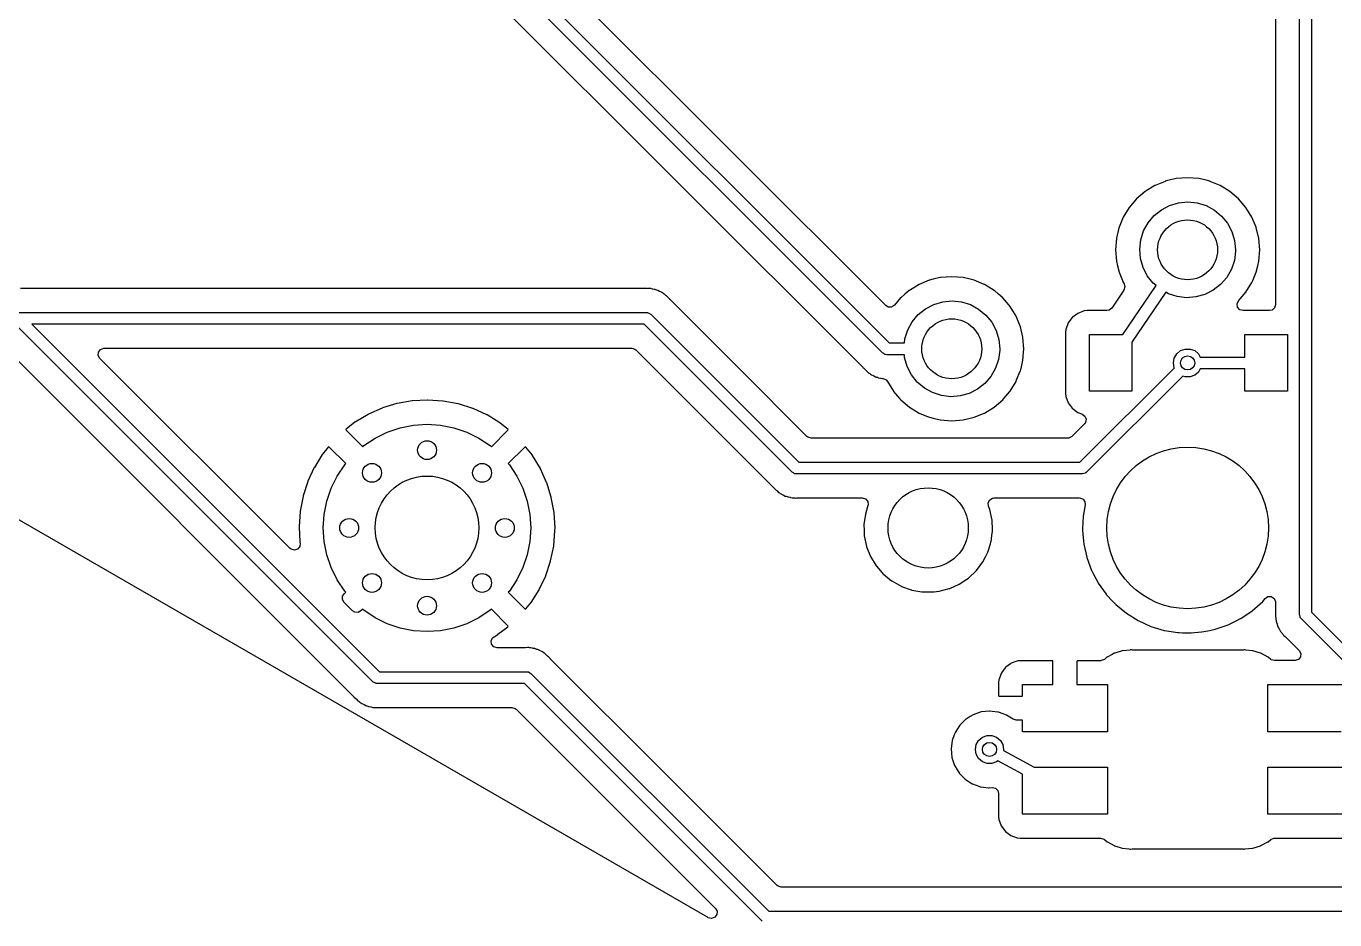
# Model space of a CAD drawing. Extents: x 144 to 253, y -181 to -52.
# Drawn here: x 163.38 to 191.12, y -135.31 to -116.36 of the extents above; entities that cross this region are included whole.
import ezdxf

# ---------------------------------------------------------------- set-up
doc = ezdxf.new("R2010")
doc.units = 0
doc.layers.add('BLACK', color=7, linetype='CONTINUOUS')

msp = doc.modelspace()

# ---------------------------------------------------------------- linework, layer by layer
at = {"layer": 'BLACK', "linetype": 'CONTINUOUS'}
for p, q in [((190.625, -102.922), (190.625, -128.789)), ((190.375, -128.841), (190.375, -103.172)), ((189.867, -104.704), (189.867, -122.265)), ((181.532, -123.288), (171.997, -113.753)), ((172.21, -113.613), (181.672, -123.075)), ((171.662, -114.138), (181.116, -123.592)), ((181.599, -122.283), (174.494, -115.179)), ((177.823, -135.26), (145.932, -116.847)), ((188, -119.571), (187.761, -119.59)), ((188.239, -119.59), (188, -119.571)), ((187.306, -119.737), (187.101, -119.863)), ((187.31, -119.736), (187.306, -119.737)), ((187.523, -119.648), (187.31, -119.736)), ((187.31, -119.736), (187.31, -119.736)), ((187.527, -119.646), (187.523, -119.648)), ((187.523, -119.648), (187.523, -119.648)), ((187.609, -119.626), (187.527, -119.646)), ((187.756, -119.591), (187.609, -119.626)), ((187.761, -119.59), (187.756, -119.591)), ((187.756, -119.591), (187.756, -119.591)), ((188.244, -119.591), (188.239, -119.59)), ((188.391, -119.626), (188.244, -119.591)), ((188.244, -119.591), (188.244, -119.591)), ((188.473, -119.646), (188.391, -119.626)), ((188.477, -119.648), (188.473, -119.646)), ((188.69, -119.736), (188.477, -119.648)), ((188.477, -119.648), (188.477, -119.648)), ((188.694, -119.737), (188.69, -119.736)), ((188.69, -119.736), (188.69, -119.736)), ((188.899, -119.863), (188.694, -119.737)), ((186.919, -120.019), (186.763, -120.201)), ((187.101, -119.863), (186.919, -120.019)), ((187.619, -120.158), (187.81, -120.102)), ((187.81, -120.102), (188.007, -120.084)), ((188.007, -120.084), (188.204, -120.105)), ((188.204, -120.105), (188.394, -120.163)), ((189.081, -120.019), (188.899, -119.863)), ((189.237, -120.201), (189.081, -120.019)), ((186.636, -120.41), (186.548, -120.623)), ((186.637, -120.406), (186.636, -120.41)), ((186.636, -120.41), (186.636, -120.41)), ((186.763, -120.201), (186.637, -120.406)), ((187.162, -120.526), (187.289, -120.374)), ((187.289, -120.374), (187.444, -120.25)), ((187.444, -120.25), (187.619, -120.158)), ((188.394, -120.163), (188.568, -120.258)), ((188.568, -120.258), (188.721, -120.384)), ((188.721, -120.384), (188.846, -120.538)), ((189.363, -120.406), (189.237, -120.201)), ((189.364, -120.41), (189.363, -120.406)), ((189.452, -120.623), (189.364, -120.41)), ((189.364, -120.41), (189.364, -120.41)), ((186.544, -120.632), (186.491, -120.856)), ((186.546, -120.627), (186.544, -120.632)), ((186.548, -120.623), (186.546, -120.627)), ((187.066, -120.7), (187.162, -120.526)), ((188.846, -120.538), (188.939, -120.713)), ((189.454, -120.627), (189.452, -120.623)), ((189.456, -120.632), (189.454, -120.627)), ((189.509, -120.856), (189.456, -120.632)), ((186.49, -120.861), (186.471, -121.1)), ((186.491, -120.856), (186.49, -120.861)), ((186.491, -120.856), (186.491, -120.856)), ((186.984, -121.086), (187.006, -120.889)), ((187.006, -120.889), (187.066, -120.7)), ((188.939, -120.713), (188.997, -120.903)), ((188.997, -120.903), (189.016, -121.1)), ((189.51, -120.861), (189.509, -120.856)), ((189.509, -120.856), (189.509, -120.856)), ((189.529, -121.1), (189.51, -120.861)), ((186.471, -121.1), (186.49, -121.339)), ((187.001, -121.283), (186.984, -121.086)), ((189.016, -121.128), (188.991, -121.325)), ((189.016, -121.1), (189.016, -121.128)), ((189.51, -121.339), (189.529, -121.1)), ((186.49, -121.339), (186.491, -121.344)), ((186.491, -121.344), (186.491, -121.344)), ((186.491, -121.344), (186.513, -121.438)), ((186.513, -121.438), (186.546, -121.573)), ((187.055, -121.474), (187.001, -121.283)), ((187.146, -121.65), (187.055, -121.474)), ((188.928, -121.513), (188.83, -121.686)), ((188.991, -121.325), (188.928, -121.513)), ((189.454, -121.573), (189.487, -121.438)), ((189.487, -121.438), (189.509, -121.344)), ((189.509, -121.344), (189.51, -121.339)), ((189.509, -121.344), (189.509, -121.344)), ((182.523, -121.748), (182.31, -121.836)), ((182.527, -121.746), (182.523, -121.748)), ((182.523, -121.748), (182.523, -121.748)), ((182.609, -121.726), (182.527, -121.746)), ((182.756, -121.691), (182.609, -121.726)), ((182.761, -121.69), (182.756, -121.691)), ((182.756, -121.691), (182.756, -121.691)), ((183, -121.671), (182.761, -121.69)), ((183.239, -121.69), (183, -121.671)), ((183.244, -121.691), (183.239, -121.69)), ((183.391, -121.726), (183.244, -121.691)), ((183.244, -121.691), (183.244, -121.691)), ((183.473, -121.746), (183.391, -121.726)), ((183.477, -121.748), (183.473, -121.746)), ((183.69, -121.836), (183.477, -121.748)), ((183.477, -121.748), (183.477, -121.748)), ((186.546, -121.573), (186.548, -121.577)), ((186.548, -121.577), (186.548, -121.577)), ((186.548, -121.577), (186.634, -121.785)), ((186.634, -121.785), (186.637, -121.794)), ((186.637, -121.794), (186.64, -121.798)), ((186.64, -121.798), (186.64, -121.798)), ((186.64, -121.798), (186.654, -121.821)), ((187.269, -121.806), (187.146, -121.65)), ((188.83, -121.686), (188.701, -121.836)), ((189.237, -121.999), (189.363, -121.794)), ((189.363, -121.794), (189.381, -121.75)), ((189.381, -121.75), (189.452, -121.577)), ((189.452, -121.577), (189.454, -121.573)), ((189.452, -121.577), (189.452, -121.577)), ((176.494, -121.921), (163.255, -121.921)), ((176.506, -121.921), (176.494, -121.921)), ((176.542, -121.918), (176.506, -121.921)), ((176.55, -121.917), (176.542, -121.918)), ((176.558, -121.918), (176.55, -121.917)), ((176.57, -121.92), (176.558, -121.918)), ((176.59, -121.921), (176.57, -121.92)), ((176.61, -121.921), (176.59, -121.921)), ((176.618, -121.923), (176.61, -121.921)), ((176.653, -121.932), (176.618, -121.923)), ((176.618, -121.923), (176.618, -121.923)), ((176.664, -121.935), (176.653, -121.932)), ((176.7, -121.941), (176.664, -121.935)), ((176.708, -121.942), (176.7, -121.941)), ((176.7, -121.941), (176.7, -121.941)), ((176.715, -121.945), (176.708, -121.942)), ((176.727, -121.95), (176.715, -121.945)), ((176.715, -121.945), (176.715, -121.945)), ((176.745, -121.956), (176.727, -121.95)), ((176.765, -121.961), (176.745, -121.956)), ((176.804, -121.983), (176.765, -121.961)), ((176.814, -121.988), (176.804, -121.983)), ((176.848, -122.002), (176.814, -121.988)), ((176.855, -122.005), (176.848, -122.002)), ((176.848, -122.002), (176.848, -122.002)), ((176.871, -122.017), (176.855, -122.005)), ((176.871, -122.018), (176.871, -122.017)), ((176.888, -122.029), (176.871, -122.018)), ((176.898, -122.035), (176.888, -122.029)), ((176.905, -122.038), (176.898, -122.035)), ((176.898, -122.035), (176.898, -122.035)), ((176.911, -122.044), (176.905, -122.038)), ((176.938, -122.069), (176.911, -122.044)), ((176.947, -122.076), (176.938, -122.069)), ((176.95, -122.079), (176.947, -122.076)), ((176.97, -122.099), (176.95, -122.079)), ((182.006, -122.044), (181.919, -122.119)), ((182.097, -121.966), (182.006, -122.044)), ((182.101, -121.963), (182.097, -121.966)), ((182.097, -121.966), (182.097, -121.966)), ((182.306, -121.837), (182.101, -121.963)), ((182.31, -121.836), (182.306, -121.837)), ((182.31, -121.836), (182.31, -121.836)), ((183.694, -121.837), (183.69, -121.836)), ((183.69, -121.836), (183.69, -121.836)), ((183.899, -121.963), (183.694, -121.837)), ((183.903, -121.966), (183.899, -121.963)), ((183.994, -122.044), (183.903, -121.966)), ((183.903, -121.966), (183.903, -121.966)), ((184.081, -122.119), (183.994, -122.044)), ((186.65, -121.958), (186.393, -122.336)), ((186.624, -122.9), (187.332, -121.859)), ((186.672, -121.889), (186.65, -121.958)), ((186.654, -121.821), (186.672, -121.889)), ((187.539, -122), (186.817, -123.061)), ((187.332, -121.859), (187.269, -121.806)), ((187.593, -122.031), (187.539, -122)), ((187.782, -122.092), (187.593, -122.031)), ((188.367, -122.047), (188.176, -122.101)), ((188.544, -121.958), (188.367, -122.047)), ((188.701, -121.836), (188.544, -121.958)), ((189.081, -122.181), (189.237, -121.999)), ((176.972, -122.101), (176.97, -122.099)), ((177.022, -122.148), (176.972, -122.101)), ((177.026, -122.154), (177.022, -122.148)), ((177.034, -122.163), (177.026, -122.154)), ((178.483, -123.612), (177.034, -122.163)), ((181.654, -122.315), (181.599, -122.283)), ((181.725, -122.315), (181.654, -122.315)), ((181.784, -122.276), (181.725, -122.315)), ((181.915, -122.122), (181.784, -122.276)), ((181.919, -122.119), (181.915, -122.122)), ((182.289, -122.474), (182.444, -122.35)), ((182.444, -122.35), (182.619, -122.258)), ((182.619, -122.258), (182.81, -122.202)), ((182.81, -122.202), (183.007, -122.184)), ((183.007, -122.184), (183.204, -122.205)), ((183.204, -122.205), (183.394, -122.263)), ((183.394, -122.263), (183.568, -122.358)), ((184.085, -122.122), (184.081, -122.119)), ((184.207, -122.265), (184.085, -122.122)), ((184.237, -122.301), (184.207, -122.265)), ((184.363, -122.506), (184.237, -122.301)), ((186.393, -122.336), (186.338, -122.381)), ((187.979, -122.116), (187.782, -122.092)), ((188.176, -122.101), (187.979, -122.116)), ((189.05, -122.248), (189.08, -122.183)), ((189.06, -122.318), (189.05, -122.248)), ((189.107, -122.371), (189.06, -122.318)), ((189.08, -122.182), (189.081, -122.181)), ((189.08, -122.183), (189.08, -122.182)), ((189.846, -122.334), (189.793, -122.38)), ((189.867, -122.265), (189.846, -122.334)), ((158.167, -122.43), (176.53, -122.43)), ((176.53, -122.43), (176.552, -122.433)), ((176.552, -122.433), (176.557, -122.433)), ((176.557, -122.433), (176.559, -122.434)), ((176.559, -122.434), (176.566, -122.435)), ((176.566, -122.435), (176.591, -122.452)), ((176.591, -122.452), (176.618, -122.467)), ((176.618, -122.467), (179.757, -125.605)), ((182.066, -122.8), (182.162, -122.626)), ((182.162, -122.626), (182.289, -122.474)), ((183.568, -122.358), (183.721, -122.484)), ((183.721, -122.484), (183.846, -122.638)), ((184.364, -122.51), (184.363, -122.506)), ((184.452, -122.723), (184.364, -122.51)), ((184.364, -122.51), (184.364, -122.51)), ((185.554, -122.537), (185.467, -122.653)), ((185.671, -122.449), (185.554, -122.537)), ((185.807, -122.398), (185.671, -122.449)), ((185.869, -122.391), (185.807, -122.398)), ((186.289, -122.391), (185.869, -122.391)), ((186.338, -122.381), (186.289, -122.391)), ((189.175, -122.391), (189.107, -122.371)), ((189.74, -122.391), (189.175, -122.391)), ((189.793, -122.38), (189.74, -122.391)), ((170.727, -130.263), (163.143, -122.68)), ((176.478, -122.68), (163.497, -122.68)), ((163.497, -122.68), (170.867, -130.05)), ((179.617, -125.818), (176.478, -122.68)), ((182.006, -122.989), (182.066, -122.8)), ((183.846, -122.638), (183.939, -122.813)), ((183.939, -122.813), (183.997, -123.003)), ((184.454, -122.727), (184.452, -122.723)), ((184.456, -122.732), (184.454, -122.727)), ((184.509, -122.956), (184.456, -122.732)), ((185.416, -122.79), (185.409, -122.852)), ((185.409, -122.852), (185.409, -124.148)), ((185.467, -122.653), (185.416, -122.79)), ((185.917, -124.1), (185.917, -122.9)), ((185.917, -122.9), (186.624, -122.9)), ((189.217, -123.375), (189.217, -122.9)), ((189.217, -122.9), (190.117, -122.9)), ((190.117, -122.9), (190.117, -124.1)), ((164.953, -123.214), (165.02, -123.189)), ((165.02, -123.189), (165.029, -123.188)), ((165.029, -123.188), (176.215, -123.188)), ((176.215, -123.188), (176.284, -123.209)), ((181.672, -123.075), (181.997, -123.075)), ((181.997, -123.075), (182.006, -122.989)), ((183.997, -123.003), (184.016, -123.2)), ((184.51, -122.961), (184.509, -122.956)), ((184.509, -122.956), (184.509, -122.956)), ((184.529, -123.2), (184.51, -122.961)), ((186.817, -123.061), (186.817, -124.1)), ((162.97, -123.225), (170.311, -130.567)), ((164.905, -123.341), (164.911, -123.27)), ((164.939, -123.404), (164.905, -123.341)), ((164.911, -123.27), (164.953, -123.214)), ((168.97, -127.434), (164.939, -123.404)), ((176.284, -123.209), (176.305, -123.225)), ((176.305, -123.225), (179.201, -126.122)), ((181.559, -123.303), (181.532, -123.288)), ((181.584, -123.32), (181.559, -123.303)), ((181.591, -123.321), (181.584, -123.32)), ((181.593, -123.322), (181.591, -123.321)), ((181.598, -123.322), (181.593, -123.322)), ((181.62, -123.325), (181.598, -123.322)), ((181.996, -123.325), (181.62, -123.325)), ((182.001, -123.383), (181.996, -123.325)), ((182.055, -123.574), (182.001, -123.383)), ((183.991, -123.425), (183.928, -123.613)), ((184.016, -123.228), (183.991, -123.425)), ((184.016, -123.2), (184.016, -123.228)), ((184.476, -123.583), (184.509, -123.444)), ((184.509, -123.444), (184.51, -123.439)), ((184.509, -123.444), (184.509, -123.444)), ((184.51, -123.439), (184.529, -123.2)), ((187.7, -123.5), (187.718, -123.397)), ((187.718, -123.397), (187.77, -123.307)), ((187.77, -123.307), (187.85, -123.24)), ((187.85, -123.24), (187.948, -123.205)), ((187.948, -123.205), (188.052, -123.205)), ((188.052, -123.205), (188.15, -123.24)), ((188.15, -123.24), (188.23, -123.307)), ((188.23, -123.307), (188.269, -123.375)), ((188.269, -123.375), (189.217, -123.375)), ((179.93, -125.06), (178.483, -123.612)), ((181.116, -123.592), (181.124, -123.601)), ((181.124, -123.601), (181.128, -123.607)), ((181.128, -123.607), (181.134, -123.612)), ((181.134, -123.612), (181.178, -123.654)), ((181.178, -123.654), (181.181, -123.656)), ((181.181, -123.656), (181.2, -123.676)), ((181.2, -123.676), (181.203, -123.679)), ((181.203, -123.679), (181.212, -123.686)), ((181.212, -123.686), (181.245, -123.717)), ((181.245, -123.717), (181.252, -123.72)), ((181.252, -123.72), (181.262, -123.726)), ((181.262, -123.726), (181.279, -123.737)), ((181.279, -123.737), (181.295, -123.75)), ((182.146, -123.75), (182.055, -123.574)), ((183.928, -123.613), (183.83, -123.786)), ((184.376, -123.861), (184.452, -123.677)), ((184.452, -123.677), (184.454, -123.673)), ((184.452, -123.677), (184.452, -123.677)), ((184.454, -123.673), (184.476, -123.583)), ((185.718, -125.605), (187.719, -123.604)), ((187.718, -123.603), (187.7, -123.5)), ((187.719, -123.604), (187.718, -123.603)), ((188.23, -123.693), (188.15, -123.76)), ((188.269, -123.625), (188.23, -123.693)), ((189.217, -123.625), (188.269, -123.625)), ((189.217, -124.1), (189.217, -123.625)), ((181.295, -123.75), (181.336, -123.767)), ((181.336, -123.767), (181.346, -123.772)), ((181.346, -123.772), (181.385, -123.794)), ((181.385, -123.794), (181.393, -123.796)), ((181.393, -123.796), (181.393, -123.796)), ((181.393, -123.796), (181.405, -123.799)), ((181.405, -123.799), (181.423, -123.805)), ((181.423, -123.805), (181.442, -123.813)), ((181.442, -123.813), (181.45, -123.814)), ((181.45, -123.814), (181.45, -123.814)), ((181.45, -123.814), (181.486, -123.82)), ((181.486, -123.82), (181.497, -123.823)), ((181.497, -123.823), (181.532, -123.832)), ((181.532, -123.832), (181.532, -123.832)), ((181.532, -123.832), (181.54, -123.834)), ((181.54, -123.834), (181.546, -123.834)), ((181.546, -123.834), (181.61, -123.861)), ((181.61, -123.861), (181.636, -123.895)), ((181.636, -123.895), (181.637, -123.894)), ((181.637, -123.894), (181.763, -124.099)), ((182.269, -123.906), (182.146, -123.75)), ((182.42, -124.034), (182.269, -123.906)), ((183.701, -123.936), (183.544, -124.058)), ((183.83, -123.786), (183.701, -123.936)), ((184.237, -124.099), (184.363, -123.894)), ((184.363, -123.894), (184.376, -123.861)), ((187.899, -123.778), (185.858, -125.818)), ((187.948, -123.795), (187.899, -123.778)), ((188.052, -123.795), (187.948, -123.795)), ((188.15, -123.76), (188.052, -123.795)), ((171.885, -124.287), (171.567, -124.305)), ((171.893, -124.287), (171.885, -124.287)), ((172.211, -124.308), (171.893, -124.287)), ((181.763, -124.099), (181.766, -124.103)), ((181.766, -124.103), (181.766, -124.103)), ((181.766, -124.103), (181.894, -124.252)), ((181.894, -124.252), (181.919, -124.281)), ((181.919, -124.281), (182.101, -124.437)), ((182.593, -124.131), (182.42, -124.034)), ((182.782, -124.192), (182.593, -124.131)), ((182.979, -124.216), (182.782, -124.192)), ((183.176, -124.201), (182.979, -124.216)), ((183.367, -124.147), (183.176, -124.201)), ((183.544, -124.058), (183.367, -124.147)), ((183.899, -124.437), (184.081, -124.281)), ((184.081, -124.281), (184.106, -124.252)), ((184.106, -124.252), (184.234, -124.103)), ((184.234, -124.103), (184.237, -124.099)), ((184.234, -124.103), (184.234, -124.103)), ((185.409, -124.148), (185.416, -124.21)), ((185.416, -124.21), (185.467, -124.347)), ((186.817, -124.1), (185.917, -124.1)), ((190.117, -124.1), (189.217, -124.1)), ((170.926, -124.459), (170.634, -124.588)), ((170.933, -124.456), (170.926, -124.459)), ((171.238, -124.363), (170.933, -124.456)), ((171.245, -124.361), (171.238, -124.363)), ((171.559, -124.306), (171.245, -124.361)), ((171.567, -124.305), (171.559, -124.306)), ((172.219, -124.309), (172.211, -124.308)), ((172.532, -124.368), (172.219, -124.309)), ((172.54, -124.37), (172.532, -124.368)), ((172.844, -124.466), (172.54, -124.37)), ((172.851, -124.469), (172.844, -124.466)), ((173.141, -124.601), (172.851, -124.469)), ((182.101, -124.437), (182.306, -124.563)), ((182.306, -124.563), (182.31, -124.564)), ((182.31, -124.564), (182.31, -124.564)), ((182.31, -124.564), (182.465, -124.629)), ((183.535, -124.629), (183.69, -124.564)), ((183.69, -124.564), (183.694, -124.563)), ((183.69, -124.564), (183.69, -124.564)), ((183.694, -124.563), (183.899, -124.437)), ((185.467, -124.347), (185.554, -124.463)), ((185.554, -124.463), (185.671, -124.551)), ((185.671, -124.551), (185.679, -124.554)), ((185.679, -124.554), (185.766, -124.586)), ((170.347, -124.758), (170.161, -124.902)), ((170.353, -124.754), (170.347, -124.758)), ((170.627, -124.591), (170.353, -124.754)), ((170.634, -124.588), (170.627, -124.591)), ((171.306, -124.875), (171.588, -124.819)), ((171.588, -124.819), (171.875, -124.8)), ((171.875, -124.8), (172.162, -124.819)), ((172.162, -124.819), (172.444, -124.875)), ((173.148, -124.604), (173.141, -124.601)), ((173.42, -124.77), (173.148, -124.604)), ((173.426, -124.775), (173.42, -124.77)), ((173.589, -124.903), (173.426, -124.775)), ((182.465, -124.629), (182.527, -124.654)), ((182.527, -124.654), (182.609, -124.674)), ((182.609, -124.674), (182.756, -124.709)), ((182.756, -124.709), (182.756, -124.709)), ((182.756, -124.709), (182.761, -124.71)), ((182.761, -124.71), (183, -124.729)), ((183, -124.729), (183.239, -124.71)), ((183.239, -124.71), (183.244, -124.709)), ((183.244, -124.709), (183.391, -124.674)), ((183.244, -124.709), (183.244, -124.709)), ((183.391, -124.674), (183.473, -124.654)), ((183.473, -124.654), (183.535, -124.629)), ((185.811, -124.793), (185.544, -125.06)), ((185.766, -124.586), (185.823, -124.629)), ((185.832, -124.765), (185.811, -124.793)), ((185.823, -124.629), (185.847, -124.695)), ((185.847, -124.695), (185.832, -124.765)), ((170.161, -124.902), (170.153, -124.913)), ((170.153, -124.913), (170.16, -124.925)), ((170.16, -124.925), (170.511, -125.277)), ((170.536, -125.255), (170.775, -125.095)), ((170.775, -125.095), (171.033, -124.967)), ((171.033, -124.967), (171.306, -124.875)), ((172.444, -124.875), (172.717, -124.967)), ((172.717, -124.967), (172.975, -125.095)), ((172.975, -125.095), (173.214, -125.255)), ((173.239, -125.277), (173.59, -124.926)), ((173.597, -124.913), (173.589, -124.903)), ((173.59, -124.926), (173.597, -124.913)), ((179.951, -125.076), (179.93, -125.06)), ((180.02, -125.096), (179.951, -125.076)), ((185.455, -125.096), (180.02, -125.096)), ((185.482, -125.094), (185.455, -125.096)), ((185.544, -125.06), (185.482, -125.094)), ((169.778, -125.286), (169.658, -125.437)), ((169.789, -125.279), (169.778, -125.286)), ((169.801, -125.286), (169.789, -125.279)), ((170.152, -125.636), (169.801, -125.286)), ((170.511, -125.277), (170.536, -125.255)), ((173.214, -125.255), (173.239, -125.277)), ((173.949, -125.285), (173.598, -125.636)), ((173.961, -125.278), (173.949, -125.285)), ((173.973, -125.287), (173.961, -125.278)), ((174.108, -125.46), (173.973, -125.287)), ((169.653, -125.443), (169.486, -125.715)), ((169.658, -125.437), (169.653, -125.443)), ((169.97, -125.9), (170.13, -125.661)), ((170.13, -125.661), (170.152, -125.636)), ((173.598, -125.636), (173.62, -125.661)), ((173.62, -125.661), (173.78, -125.9)), ((174.113, -125.467), (174.108, -125.46)), ((174.277, -125.74), (174.113, -125.467)), ((179.757, -125.605), (185.718, -125.605)), ((169.482, -125.721), (169.349, -126.011)), ((169.486, -125.715), (169.482, -125.721)), ((169.842, -126.158), (169.97, -125.9)), ((173.78, -125.9), (173.908, -126.158)), ((174.281, -125.747), (174.277, -125.74)), ((174.411, -126.038), (174.281, -125.747)), ((179.644, -125.833), (179.617, -125.818)), ((179.669, -125.85), (179.644, -125.833)), ((179.676, -125.851), (179.669, -125.85)), ((179.678, -125.852), (179.676, -125.851)), ((179.683, -125.852), (179.678, -125.852)), ((179.705, -125.855), (179.683, -125.852)), ((185.77, -125.855), (179.705, -125.855)), ((185.8, -125.846), (185.77, -125.855)), ((185.83, -125.84), (185.8, -125.846)), ((185.835, -125.836), (185.83, -125.84)), ((185.838, -125.835), (185.835, -125.836)), ((185.841, -125.832), (185.838, -125.835)), ((185.858, -125.818), (185.841, -125.832)), ((169.346, -126.018), (169.248, -126.322)), ((169.349, -126.011), (169.346, -126.018)), ((169.75, -126.431), (169.842, -126.158)), ((173.908, -126.158), (174, -126.431)), ((174.414, -126.045), (174.411, -126.038)), ((174.509, -126.349), (174.414, -126.045)), ((179.201, -126.122), (179.209, -126.131)), ((179.209, -126.131), (179.213, -126.137)), ((179.213, -126.137), (179.219, -126.142)), ((179.219, -126.142), (179.263, -126.184)), ((179.263, -126.184), (179.265, -126.186)), ((179.265, -126.186), (179.285, -126.206)), ((179.285, -126.206), (179.288, -126.209)), ((179.288, -126.209), (179.297, -126.216)), ((179.297, -126.216), (179.33, -126.247)), ((169.247, -126.329), (169.186, -126.642)), ((169.248, -126.322), (169.247, -126.329)), ((169.694, -126.713), (169.75, -126.431)), ((174, -126.431), (174.056, -126.713)), ((174.51, -126.357), (174.509, -126.349)), ((174.568, -126.67), (174.51, -126.357)), ((179.33, -126.247), (179.337, -126.25)), ((179.337, -126.25), (179.337, -126.25)), ((179.337, -126.25), (179.347, -126.256)), ((179.347, -126.256), (179.364, -126.267)), ((179.364, -126.267), (179.38, -126.28)), ((179.38, -126.28), (179.387, -126.283)), ((179.387, -126.283), (179.387, -126.283)), ((179.387, -126.283), (179.421, -126.297)), ((179.421, -126.297), (179.431, -126.302)), ((179.431, -126.302), (179.47, -126.324)), ((179.47, -126.324), (179.478, -126.326)), ((179.478, -126.326), (179.478, -126.326)), ((179.478, -126.326), (179.49, -126.329)), ((179.49, -126.329), (179.508, -126.335)), ((179.508, -126.335), (179.527, -126.343)), ((179.527, -126.343), (179.535, -126.344)), ((179.535, -126.344), (179.535, -126.344)), ((179.535, -126.344), (179.571, -126.35)), ((179.571, -126.35), (179.582, -126.353)), ((179.582, -126.353), (179.614, -126.361)), ((179.614, -126.361), (179.625, -126.363)), ((179.625, -126.363), (179.645, -126.363)), ((179.645, -126.363), (179.665, -126.365)), ((179.665, -126.365), (179.685, -126.368)), ((179.685, -126.368), (179.693, -126.367)), ((179.693, -126.367), (179.718, -126.365)), ((179.718, -126.365), (179.729, -126.364)), ((179.729, -126.364), (179.741, -126.363)), ((179.741, -126.363), (181.103, -126.363)), ((181.103, -126.363), (181.171, -126.384)), ((181.171, -126.384), (181.218, -126.437)), ((181.218, -126.437), (181.228, -126.507)), ((181.228, -126.507), (181.223, -126.527)), ((183.772, -126.465), (183.805, -126.402)), ((183.778, -126.536), (183.772, -126.465)), ((183.805, -126.402), (183.866, -126.367)), ((183.866, -126.367), (183.895, -126.363)), ((183.895, -126.363), (185.691, -126.363)), ((185.691, -126.363), (185.702, -126.364)), ((185.702, -126.364), (185.71, -126.366)), ((185.71, -126.366), (185.717, -126.365)), ((185.717, -126.365), (185.783, -126.392)), ((185.783, -126.392), (185.824, -126.449)), ((185.829, -126.513), (185.793, -126.712)), ((185.824, -126.449), (185.829, -126.513)), ((169.185, -126.65), (169.162, -126.968)), ((169.186, -126.642), (169.185, -126.65)), ((169.675, -127), (169.694, -126.713)), ((174.056, -126.713), (174.075, -127)), ((174.569, -126.678), (174.568, -126.67)), ((174.588, -126.998), (174.569, -126.678)), ((181.168, -126.707), (181.155, -126.802)), ((181.223, -126.527), (181.168, -126.707)), ((183.807, -126.608), (183.778, -126.536)), ((183.854, -126.834), (183.807, -126.608)), ((185.786, -126.756), (185.774, -127.012)), ((185.793, -126.712), (185.786, -126.752)), ((185.786, -126.752), (185.786, -126.756)), ((185.786, -126.756), (185.786, -126.756)), ((169.162, -126.968), (169.162, -126.975)), ((169.162, -126.975), (169.178, -127.294)), ((169.694, -127.287), (169.675, -127)), ((174.075, -127), (174.056, -127.287)), ((174.561, -127.378), (174.587, -127.059)), ((174.587, -127.055), (174.588, -127.002)), ((174.587, -127.059), (174.587, -127.055)), ((174.588, -127.002), (174.588, -126.998)), ((181.139, -126.921), (181.137, -126.936)), ((181.137, -126.936), (181.137, -126.941)), ((181.137, -126.941), (181.137, -126.941)), ((181.137, -126.941), (181.141, -127.044)), ((181.155, -126.802), (181.139, -126.921)), ((181.141, -127.044), (181.146, -127.166)), ((183.85, -127.161), (183.862, -127.07)), ((183.854, -126.839), (183.854, -126.834)), ((183.862, -127.042), (183.854, -126.839)), ((183.863, -127.064), (183.862, -127.042)), ((183.862, -127.07), (183.863, -127.064)), ((183.862, -127.07), (183.862, -127.07)), ((185.774, -127.012), (185.773, -127.047)), ((185.773, -127.047), (185.773, -127.051)), ((185.773, -127.051), (185.773, -127.051)), ((185.773, -127.051), (185.793, -127.28)), ((169.183, -127.323), (169.175, -127.394)), ((169.178, -127.294), (169.179, -127.301)), ((169.179, -127.301), (169.183, -127.323)), ((169.75, -127.569), (169.694, -127.287)), ((174.056, -127.287), (174, -127.569)), ((181.146, -127.166), (181.193, -127.392)), ((183.764, -127.513), (183.818, -127.341)), ((183.818, -127.341), (183.831, -127.298)), ((183.831, -127.298), (183.832, -127.293)), ((183.831, -127.298), (183.831, -127.298)), ((183.832, -127.293), (183.85, -127.161)), ((185.793, -127.28), (185.798, -127.341)), ((185.798, -127.341), (185.799, -127.345)), ((185.799, -127.345), (185.799, -127.345)), ((185.799, -127.345), (185.861, -127.622)), ((168.993, -127.452), (168.97, -127.434)), ((169.062, -127.47), (168.993, -127.452)), ((169.13, -127.449), (169.062, -127.47)), ((169.175, -127.394), (169.13, -127.449)), ((169.842, -127.842), (169.75, -127.569)), ((174, -127.569), (173.908, -127.842)), ((174.496, -127.698), (174.56, -127.386)), ((174.56, -127.386), (174.561, -127.378)), ((181.193, -127.392), (181.195, -127.397)), ((181.195, -127.397), (181.195, -127.397)), ((181.195, -127.397), (181.201, -127.412)), ((181.201, -127.412), (181.278, -127.607)), ((181.278, -127.607), (181.398, -127.804)), ((183.66, -127.719), (183.715, -127.61)), ((183.715, -127.61), (183.762, -127.518)), ((183.762, -127.518), (183.764, -127.513)), ((183.762, -127.518), (183.762, -127.518)), ((185.861, -127.622), (185.863, -127.629)), ((185.863, -127.629), (185.965, -127.906)), ((169.97, -128.1), (169.842, -127.842)), ((173.908, -127.842), (173.78, -128.1)), ((174.393, -128.008), (174.494, -127.706)), ((174.494, -127.706), (174.496, -127.698)), ((181.398, -127.804), (181.401, -127.808)), ((181.401, -127.808), (181.488, -127.908)), ((183.355, -128.063), (183.522, -127.904)), ((183.522, -127.904), (183.66, -127.719)), ((185.965, -127.906), (185.967, -127.91)), ((170.13, -128.339), (169.97, -128.1)), ((173.78, -128.1), (173.62, -128.339)), ((174.254, -128.304), (174.391, -128.015)), ((174.391, -128.015), (174.393, -128.008)), ((181.488, -127.908), (181.549, -127.978)), ((181.549, -127.978), (181.553, -127.981)), ((181.553, -127.981), (181.723, -128.121)), ((181.723, -128.121), (181.723, -128.121)), ((181.723, -128.121), (181.727, -128.124)), ((181.727, -128.124), (181.928, -128.238)), ((183.168, -128.189), (183.286, -128.109)), ((183.286, -128.109), (183.355, -128.063)), ((185.967, -127.91), (185.967, -127.91)), ((185.967, -127.91), (186.003, -127.978)), ((186.003, -127.978), (186.102, -128.167)), ((186.102, -128.167), (186.105, -128.171)), ((186.105, -128.171), (186.271, -128.405)), ((170.081, -128.517), (170.086, -128.446)), ((170.086, -128.446), (170.115, -128.401)), ((170.115, -128.401), (170.152, -128.364)), ((170.152, -128.364), (170.13, -128.339)), ((173.62, -128.339), (173.598, -128.364)), ((173.598, -128.364), (173.948, -128.714)), ((174.08, -128.58), (174.25, -128.31)), ((174.25, -128.31), (174.254, -128.304)), ((181.928, -128.238), (181.933, -128.24)), ((181.933, -128.24), (181.933, -128.24)), ((181.933, -128.24), (182.14, -128.315)), ((182.14, -128.315), (182.14, -128.315)), ((182.14, -128.315), (182.145, -128.317)), ((182.145, -128.317), (182.15, -128.318)), ((182.15, -128.318), (182.15, -128.318)), ((182.15, -128.318), (182.368, -128.358)), ((182.368, -128.358), (182.368, -128.358)), ((182.368, -128.358), (182.372, -128.358)), ((182.372, -128.358), (182.389, -128.359)), ((182.389, -128.359), (182.394, -128.359)), ((182.394, -128.359), (182.394, -128.359)), ((182.394, -128.359), (182.396, -128.359)), ((182.396, -128.359), (182.558, -128.359)), ((182.558, -128.359), (182.625, -128.354)), ((182.625, -128.354), (182.725, -128.345)), ((182.725, -128.345), (182.725, -128.345)), ((182.725, -128.345), (182.73, -128.345)), ((182.73, -128.345), (182.735, -128.343)), ((182.735, -128.343), (182.948, -128.288)), ((182.735, -128.343), (182.735, -128.343)), ((182.948, -128.288), (182.953, -128.287)), ((182.948, -128.288), (182.948, -128.288)), ((182.953, -128.287), (182.958, -128.285)), ((182.958, -128.285), (183.159, -128.194)), ((182.958, -128.285), (182.958, -128.285)), ((183.159, -128.194), (183.164, -128.192)), ((183.164, -128.192), (183.168, -128.189)), ((183.168, -128.189), (183.168, -128.189)), ((186.271, -128.405), (186.271, -128.405)), ((186.271, -128.405), (186.273, -128.408)), ((186.273, -128.408), (186.276, -128.411)), ((186.276, -128.411), (186.276, -128.411)), ((186.276, -128.411), (186.417, -128.562)), ((189.645, -128.497), (189.704, -128.458)), ((189.704, -128.458), (189.775, -128.458)), ((189.775, -128.458), (189.835, -128.496)), ((170.115, -128.579), (170.081, -128.517)), ((170.296, -128.76), (170.115, -128.579)), ((170.511, -128.723), (170.474, -128.76)), ((170.536, -128.745), (170.511, -128.723)), ((173.239, -128.723), (173.214, -128.745)), ((173.591, -129.075), (173.239, -128.723)), ((173.948, -128.714), (173.961, -128.721)), ((173.961, -128.721), (173.972, -128.714)), ((173.972, -128.714), (174.076, -128.586)), ((174.076, -128.586), (174.08, -128.58)), ((186.417, -128.562), (186.475, -128.624)), ((186.475, -128.624), (186.703, -128.812)), ((189.372, -128.756), (189.592, -128.559)), ((189.592, -128.559), (189.645, -128.497)), ((189.835, -128.496), (189.865, -128.56)), ((189.865, -128.56), (189.867, -128.579)), ((189.867, -128.579), (189.867, -128.762)), ((170.341, -128.789), (170.296, -128.76)), ((170.412, -128.794), (170.341, -128.789)), ((170.474, -128.76), (170.412, -128.794)), ((170.775, -128.905), (170.536, -128.745)), ((171.033, -129.033), (170.775, -128.905)), ((172.975, -128.905), (172.717, -129.033)), ((173.214, -128.745), (172.975, -128.905)), ((186.703, -128.812), (186.954, -128.967)), ((186.954, -128.967), (187.223, -129.088)), ((188.863, -129.054), (189.033, -128.969)), ((189.033, -128.969), (189.124, -128.924)), ((189.124, -128.924), (189.127, -128.922)), ((189.124, -128.924), (189.124, -128.924)), ((189.127, -128.922), (189.372, -128.756)), ((189.866, -128.773), (189.864, -128.781)), ((189.864, -128.781), (189.865, -128.789)), ((189.865, -128.789), (189.865, -128.789)), ((189.865, -128.789), (189.866, -128.849)), ((189.867, -128.762), (189.866, -128.773)), ((189.866, -128.849), (189.867, -128.853)), ((189.867, -128.853), (189.867, -128.881)), ((189.867, -128.881), (189.867, -128.885)), ((189.867, -128.885), (189.867, -128.885)), ((189.867, -128.885), (189.867, -128.885)), ((189.867, -128.885), (189.868, -128.897)), ((189.868, -128.897), (189.869, -128.941)), ((189.869, -128.941), (189.875, -128.96)), ((189.875, -128.96), (189.879, -128.98)), ((189.879, -128.98), (189.882, -129)), ((189.882, -129), (189.884, -129.007)), ((189.884, -129.007), (189.884, -129.007)), ((189.884, -129.007), (189.898, -129.041)), ((190.384, -128.871), (190.375, -128.841)), ((190.39, -128.901), (190.384, -128.871)), ((190.394, -128.906), (190.39, -128.901)), ((190.395, -128.909), (190.394, -128.906)), ((190.398, -128.912), (190.395, -128.909)), ((190.412, -128.929), (190.398, -128.912)), ((192.915, -131.433), (190.412, -128.929)), ((190.625, -128.789), (193.128, -131.293)), ((171.306, -129.125), (171.033, -129.033)), ((171.588, -129.181), (171.306, -129.125)), ((171.875, -129.2), (171.588, -129.181)), ((172.162, -129.181), (171.875, -129.2)), ((172.444, -129.125), (172.162, -129.181)), ((172.717, -129.033), (172.444, -129.125)), ((173.296, -129.307), (173.373, -129.262)), ((173.373, -129.262), (173.379, -129.257)), ((173.379, -129.257), (173.589, -129.099)), ((173.589, -129.099), (173.598, -129.087)), ((173.598, -129.087), (173.591, -129.075)), ((187.223, -129.088), (187.506, -129.173)), ((187.506, -129.173), (187.511, -129.173)), ((187.511, -129.173), (187.511, -129.173)), ((187.511, -129.173), (187.795, -129.218)), ((187.795, -129.218), (187.795, -129.218)), ((187.795, -129.218), (187.798, -129.219)), ((187.798, -129.219), (187.823, -129.22)), ((187.823, -129.22), (187.889, -129.223)), ((187.889, -129.223), (187.889, -129.223)), ((187.889, -129.223), (187.89, -129.223)), ((187.89, -129.223), (188.075, -129.223)), ((188.075, -129.223), (188.295, -129.208)), ((188.295, -129.208), (188.299, -129.208)), ((188.299, -129.208), (188.472, -129.173)), ((188.299, -129.208), (188.299, -129.208)), ((188.472, -129.173), (188.584, -129.15)), ((188.584, -129.15), (188.863, -129.054)), ((189.898, -129.041), (189.902, -129.052)), ((189.902, -129.052), (189.914, -129.095)), ((189.914, -129.095), (189.918, -129.101)), ((189.918, -129.101), (189.918, -129.101)), ((189.918, -129.101), (189.924, -129.112)), ((189.924, -129.112), (189.933, -129.13)), ((189.933, -129.13), (189.94, -129.149)), ((189.94, -129.149), (189.945, -129.155)), ((189.945, -129.155), (189.945, -129.155)), ((189.945, -129.155), (189.966, -129.184)), ((189.966, -129.184), (189.973, -129.194)), ((189.973, -129.194), (189.988, -129.219)), ((189.988, -129.219), (189.995, -129.232)), ((189.995, -129.232), (190.01, -129.247)), ((190.01, -129.247), (190.023, -129.262)), ((190.023, -129.262), (190.035, -129.278)), ((190.035, -129.278), (190.041, -129.283)), ((190.041, -129.283), (190.069, -129.306)), ((173.234, -129.398), (173.264, -129.333)), ((173.244, -129.468), (173.234, -129.398)), ((173.291, -129.521), (173.244, -129.468)), ((173.264, -129.333), (173.296, -129.307)), ((173.359, -129.541), (173.291, -129.521)), ((173.954, -129.541), (173.359, -129.541)), ((173.966, -129.541), (173.954, -129.541)), ((174.002, -129.538), (173.966, -129.541)), ((174.01, -129.537), (174.002, -129.538)), ((174.018, -129.538), (174.01, -129.537)), ((174.03, -129.54), (174.018, -129.538)), ((174.05, -129.541), (174.03, -129.54)), ((174.07, -129.541), (174.05, -129.541)), ((174.078, -129.543), (174.07, -129.541)), ((174.113, -129.552), (174.078, -129.543)), ((174.078, -129.543), (174.078, -129.543)), ((174.124, -129.555), (174.113, -129.552)), ((174.16, -129.561), (174.124, -129.555)), ((174.168, -129.562), (174.16, -129.561)), ((174.16, -129.561), (174.16, -129.561)), ((174.175, -129.565), (174.168, -129.562)), ((174.187, -129.57), (174.175, -129.565)), ((174.175, -129.565), (174.175, -129.565)), ((174.205, -129.576), (174.187, -129.57)), ((190.069, -129.306), (190.077, -129.314)), ((190.077, -129.314), (190.365, -129.601)), ((174.225, -129.581), (174.205, -129.576)), ((174.264, -129.603), (174.225, -129.581)), ((174.274, -129.608), (174.264, -129.603)), ((174.308, -129.622), (174.274, -129.608)), ((174.315, -129.625), (174.308, -129.622)), ((174.308, -129.622), (174.308, -129.622)), ((174.329, -129.636), (174.315, -129.625)), ((174.331, -129.638), (174.329, -129.636)), ((174.348, -129.649), (174.331, -129.638)), ((174.358, -129.655), (174.348, -129.649)), ((174.365, -129.658), (174.358, -129.655)), ((174.358, -129.655), (174.358, -129.655)), ((174.391, -129.682), (174.365, -129.658)), ((174.398, -129.689), (174.391, -129.682)), ((174.407, -129.696), (174.398, -129.689)), ((174.41, -129.699), (174.407, -129.696)), ((174.43, -129.719), (174.41, -129.699)), ((174.432, -129.721), (174.43, -129.719)), ((174.451, -129.738), (174.432, -129.721)), ((174.482, -129.768), (174.451, -129.738)), ((174.486, -129.774), (174.482, -129.768)), ((174.494, -129.783), (174.486, -129.774)), ((176.907, -132.196), (174.494, -129.783)), ((184.382, -129.827), (184.262, -129.872)), ((184.398, -129.823), (184.382, -129.827)), ((184.449, -129.817), (184.398, -129.823)), ((184.455, -129.817), (184.449, -129.817)), ((185.132, -129.817), (184.455, -129.817)), ((185.14, -129.819), (185.132, -129.817)), ((185.142, -129.82), (185.14, -129.819)), ((185.146, -129.835), (185.142, -129.82)), ((185.146, -130.325), (185.146, -129.835)), ((185.656, -129.823), (185.654, -129.831)), ((185.654, -129.831), (185.654, -130.325)), ((185.657, -129.821), (185.656, -129.823)), ((185.672, -129.817), (185.657, -129.821)), ((186.156, -129.817), (185.672, -129.817)), ((186.17, -129.816), (186.156, -129.817)), ((186.236, -129.788), (186.17, -129.816)), ((186.288, -129.745), (186.236, -129.788)), ((186.293, -129.741), (186.288, -129.745)), ((186.288, -129.745), (186.288, -129.745)), ((186.403, -129.682), (186.293, -129.741)), ((186.445, -129.66), (186.403, -129.682)), ((186.451, -129.657), (186.445, -129.66)), ((186.445, -129.66), (186.445, -129.66)), ((186.457, -129.655), (186.451, -129.657)), ((186.616, -129.607), (186.457, -129.655)), ((186.457, -129.655), (186.457, -129.655)), ((186.622, -129.605), (186.616, -129.607)), ((186.616, -129.607), (186.616, -129.607)), ((186.779, -129.59), (186.622, -129.605)), ((186.784, -129.589), (186.779, -129.59)), ((186.8, -129.587), (186.784, -129.589)), ((186.805, -129.587), (186.8, -129.587)), ((186.806, -129.587), (186.805, -129.587)), ((186.805, -129.587), (186.805, -129.587)), ((186.813, -129.587), (186.806, -129.587)), ((186.829, -129.59), (186.813, -129.587)), ((186.832, -129.59), (186.829, -129.59)), ((186.853, -129.592), (186.832, -129.59)), ((189.155, -129.592), (186.853, -129.592)), ((189.172, -129.591), (189.155, -129.592)), ((189.179, -129.59), (189.172, -129.591)), ((189.2, -129.587), (189.179, -129.59)), ((189.205, -129.587), (189.2, -129.587)), ((189.206, -129.587), (189.205, -129.587)), ((189.205, -129.587), (189.205, -129.587)), ((189.213, -129.587), (189.206, -129.587)), ((189.236, -129.591), (189.213, -129.587)), ((189.244, -129.592), (189.236, -129.591)), ((189.378, -129.605), (189.244, -129.592)), ((189.384, -129.607), (189.378, -129.605)), ((189.543, -129.655), (189.384, -129.607)), ((189.384, -129.607), (189.384, -129.607)), ((189.549, -129.657), (189.543, -129.655)), ((189.543, -129.655), (189.543, -129.655)), ((189.555, -129.66), (189.549, -129.657)), ((189.694, -129.735), (189.555, -129.66)), ((189.555, -129.66), (189.555, -129.66)), ((189.707, -129.741), (189.694, -129.735)), ((189.764, -129.788), (189.707, -129.741)), ((189.775, -129.796), (189.764, -129.788)), ((189.844, -129.816), (189.775, -129.796)), ((190.275, -129.816), (189.844, -129.816)), ((190.284, -129.816), (190.275, -129.816)), ((190.351, -129.791), (190.284, -129.816)), ((190.393, -129.735), (190.351, -129.791)), ((190.365, -129.601), (190.399, -129.664)), ((190.399, -129.664), (190.393, -129.735)), ((170.867, -130.05), (173.99, -130.05)), ((173.99, -130.05), (174.012, -130.053)), ((174.012, -130.053), (174.017, -130.053)), ((174.017, -130.053), (174.019, -130.054)), ((174.019, -130.054), (174.026, -130.055)), ((174.026, -130.055), (174.051, -130.072)), ((174.051, -130.072), (174.078, -130.087)), ((174.078, -130.087), (179.122, -135.13)), ((184.047, -130.087), (184.002, -130.207)), ((184.055, -130.071), (184.047, -130.087)), ((184.132, -129.969), (184.055, -130.071)), ((184.144, -129.957), (184.132, -129.969)), ((184.246, -129.88), (184.144, -129.957)), ((184.262, -129.872), (184.246, -129.88)), ((170.754, -130.278), (170.727, -130.263)), ((170.779, -130.295), (170.754, -130.278)), ((170.786, -130.296), (170.779, -130.295)), ((170.788, -130.297), (170.786, -130.296)), ((170.793, -130.297), (170.788, -130.297)), ((170.815, -130.3), (170.793, -130.297)), ((173.938, -130.3), (170.815, -130.3)), ((178.982, -135.343), (173.938, -130.3)), ((183.998, -130.223), (183.992, -130.274)), ((183.992, -130.274), (183.992, -130.28)), ((183.992, -130.28), (183.992, -130.553)), ((184.002, -130.207), (183.998, -130.223)), ((184.5, -130.571), (184.5, -130.325)), ((184.5, -130.325), (185.146, -130.325)), ((185.654, -130.325), (186.3, -130.325)), ((186.3, -130.325), (186.3, -131.325)), ((189.7, -131.325), (189.7, -130.325)), ((189.7, -130.325), (191.5, -130.325)), ((170.311, -130.567), (170.319, -130.576)), ((170.319, -130.576), (170.323, -130.582)), ((170.323, -130.582), (170.329, -130.587)), ((170.329, -130.587), (170.373, -130.629)), ((170.373, -130.629), (170.376, -130.631)), ((170.376, -130.631), (170.395, -130.651)), ((170.395, -130.651), (170.398, -130.654)), ((170.398, -130.654), (170.407, -130.661)), ((170.407, -130.661), (170.44, -130.692)), ((183.992, -130.553), (183.996, -130.568)), ((183.996, -130.568), (183.998, -130.569)), ((183.998, -130.569), (184.006, -130.571)), ((184.006, -130.571), (184.5, -130.571)), ((170.44, -130.692), (170.447, -130.695)), ((170.447, -130.695), (170.457, -130.701)), ((170.457, -130.701), (170.474, -130.712)), ((170.474, -130.712), (170.49, -130.725)), ((170.49, -130.725), (170.531, -130.742)), ((170.531, -130.742), (170.541, -130.747)), ((170.541, -130.747), (170.58, -130.769)), ((170.58, -130.769), (170.588, -130.771)), ((170.588, -130.771), (170.588, -130.771)), ((170.588, -130.771), (170.6, -130.774)), ((170.6, -130.774), (170.618, -130.78)), ((170.618, -130.78), (170.637, -130.788)), ((170.637, -130.788), (170.645, -130.789)), ((170.645, -130.789), (170.645, -130.789)), ((170.645, -130.789), (170.681, -130.795)), ((170.681, -130.795), (170.692, -130.798)), ((170.692, -130.798), (170.727, -130.807)), ((170.727, -130.807), (170.735, -130.808)), ((170.735, -130.808), (170.755, -130.808)), ((170.755, -130.808), (170.775, -130.81)), ((170.775, -130.81), (170.795, -130.813)), ((170.795, -130.813), (170.803, -130.812)), ((170.803, -130.812), (170.808, -130.812)), ((170.808, -130.812), (170.839, -130.809)), ((170.839, -130.809), (170.851, -130.808)), ((170.851, -130.808), (173.675, -130.808)), ((173.675, -130.808), (173.744, -130.829)), ((173.744, -130.829), (173.765, -130.845)), ((173.765, -130.845), (177.99, -135.07)), ((183.625, -130.905), (183.454, -130.964)), ((183.632, -130.905), (183.625, -130.905)), ((183.799, -130.887), (183.632, -130.905)), ((183.632, -130.905), (183.632, -130.905)), ((183.806, -130.886), (183.799, -130.887)), ((183.799, -130.887), (183.799, -130.887)), ((183.856, -130.892), (183.806, -130.886)), ((183.979, -130.907), (183.856, -130.892)), ((183.986, -130.908), (183.979, -130.907)), ((183.979, -130.907), (183.979, -130.907)), ((183.992, -130.91), (183.986, -130.908)), ((184.087, -130.944), (183.992, -130.91)), ((183.992, -130.91), (183.992, -130.91)), ((184.157, -130.969), (184.087, -130.944)), ((183.169, -131.186), (183.071, -131.338)), ((183.18, -131.176), (183.169, -131.186)), ((183.294, -131.064), (183.18, -131.176)), ((183.299, -131.059), (183.294, -131.064)), ((183.294, -131.064), (183.294, -131.064)), ((183.305, -131.055), (183.299, -131.059)), ((183.391, -131.002), (183.305, -131.055)), ((183.305, -131.055), (183.305, -131.055)), ((183.454, -130.964), (183.391, -131.002)), ((184.3, -131.059), (184.157, -130.969)), ((184.367, -131.079), (184.3, -131.059)), ((184.5, -131.079), (184.367, -131.079)), ((184.5, -131.325), (184.5, -131.079)), ((183.009, -131.509), (182.986, -131.689)), ((183.054, -131.386), (183.009, -131.509)), ((183.069, -131.345), (183.054, -131.386)), ((183.071, -131.338), (183.069, -131.345)), ((183.069, -131.345), (183.069, -131.345)), ((183.518, -131.597), (183.57, -131.507)), ((183.57, -131.507), (183.65, -131.44)), ((183.65, -131.44), (183.748, -131.405)), ((183.748, -131.405), (183.852, -131.405)), ((183.852, -131.405), (183.95, -131.44)), ((183.95, -131.44), (184.03, -131.507)), ((184.03, -131.507), (184.082, -131.597)), ((186.3, -131.325), (184.5, -131.325)), ((191.254, -131.325), (189.7, -131.325)), ((182.986, -131.689), (183.004, -131.869)), ((183.5, -131.7), (183.518, -131.597)), ((183.518, -131.803), (183.5, -131.7)), ((184.082, -131.597), (184.1, -131.7)), ((184.1, -131.7), (184.097, -131.72)), ((184.097, -131.72), (184.746, -132.075)), ((183.004, -131.869), (183.061, -132.041)), ((183.061, -132.041), (183.065, -132.047)), ((183.065, -132.047), (183.065, -132.047)), ((183.065, -132.047), (183.115, -132.13)), ((183.57, -131.893), (183.518, -131.803)), ((183.65, -131.96), (183.57, -131.893)), ((183.748, -131.995), (183.65, -131.96)), ((183.852, -131.995), (183.748, -131.995)), ((183.95, -131.96), (183.852, -131.995)), ((183.975, -131.938), (183.95, -131.96)), ((184.5, -132.225), (183.975, -131.938)), ((179.295, -134.585), (176.907, -132.196)), ((183.115, -132.13), (183.155, -132.196)), ((183.155, -132.196), (183.16, -132.201)), ((183.16, -132.201), (183.16, -132.201)), ((183.16, -132.201), (183.173, -132.215)), ((183.173, -132.215), (183.281, -132.327)), ((183.281, -132.327), (183.287, -132.331)), ((183.287, -132.331), (183.39, -132.398)), ((184.5, -133.075), (184.5, -132.225)), ((184.746, -132.075), (186.3, -132.075)), ((186.3, -132.075), (186.3, -133.075)), ((189.7, -133.075), (189.7, -132.075)), ((189.7, -132.075), (191.5, -132.075)), ((183.39, -132.398), (183.433, -132.426)), ((183.433, -132.426), (183.44, -132.429)), ((183.44, -132.429), (183.44, -132.429)), ((183.44, -132.429), (183.597, -132.487)), ((183.597, -132.487), (183.597, -132.487)), ((183.597, -132.487), (183.603, -132.489)), ((183.603, -132.489), (183.675, -132.499)), ((183.675, -132.499), (183.776, -132.513)), ((183.776, -132.513), (183.776, -132.513)), ((183.776, -132.513), (183.783, -132.513)), ((183.783, -132.513), (183.79, -132.513)), ((183.79, -132.513), (183.854, -132.507)), ((183.79, -132.513), (183.79, -132.513)), ((183.854, -132.507), (183.924, -132.521)), ((183.924, -132.521), (183.975, -132.57)), ((183.975, -132.57), (183.992, -132.632)), ((183.992, -132.632), (183.992, -133.123)), ((183.992, -133.123), (183.998, -133.185)), ((186.3, -133.075), (184.5, -133.075)), ((191.5, -133.075), (189.7, -133.075)), ((183.998, -133.185), (184.049, -133.322)), ((184.049, -133.322), (184.137, -133.438)), ((184.137, -133.438), (184.253, -133.526)), ((184.253, -133.526), (184.39, -133.577)), ((184.39, -133.577), (184.452, -133.583)), ((184.452, -133.583), (186.156, -133.583)), ((186.156, -133.583), (186.225, -133.604)), ((186.225, -133.604), (186.236, -133.612)), ((186.236, -133.612), (186.293, -133.659)), ((186.293, -133.659), (186.299, -133.662)), ((186.299, -133.662), (186.445, -133.74)), ((189.555, -133.74), (189.701, -133.662)), ((189.701, -133.662), (189.707, -133.659)), ((189.707, -133.659), (189.764, -133.612)), ((189.764, -133.612), (189.829, -133.584)), ((189.829, -133.584), (189.844, -133.583)), ((189.844, -133.583), (191.548, -133.583)), ((186.445, -133.74), (186.445, -133.74)), ((186.445, -133.74), (186.451, -133.743)), ((186.451, -133.743), (186.457, -133.745)), ((186.457, -133.745), (186.457, -133.745)), ((186.457, -133.745), (186.616, -133.793)), ((186.616, -133.793), (186.616, -133.793)), ((186.616, -133.793), (186.622, -133.795)), ((186.622, -133.795), (186.756, -133.808)), ((186.756, -133.808), (186.764, -133.809)), ((186.764, -133.809), (186.787, -133.813)), ((186.787, -133.813), (186.794, -133.813)), ((186.794, -133.813), (186.795, -133.813)), ((186.795, -133.813), (186.795, -133.813)), ((186.795, -133.813), (186.8, -133.813)), ((186.8, -133.813), (186.828, -133.809)), ((186.828, -133.809), (186.845, -133.808)), ((186.845, -133.808), (189.147, -133.808)), ((189.147, -133.808), (189.168, -133.81)), ((189.168, -133.81), (189.187, -133.813)), ((189.187, -133.813), (189.194, -133.813)), ((189.194, -133.813), (189.195, -133.813)), ((189.195, -133.813), (189.195, -133.813)), ((189.195, -133.813), (189.2, -133.813)), ((189.2, -133.813), (189.216, -133.811)), ((189.216, -133.811), (189.221, -133.81)), ((189.221, -133.81), (189.378, -133.795)), ((189.378, -133.795), (189.384, -133.793)), ((189.384, -133.793), (189.543, -133.745)), ((189.384, -133.793), (189.384, -133.793)), ((189.543, -133.745), (189.549, -133.743)), ((189.543, -133.745), (189.543, -133.745)), ((189.549, -133.743), (189.555, -133.74)), ((189.555, -133.74), (189.555, -133.74)), ((179.316, -134.601), (179.295, -134.585)), ((179.385, -134.621), (179.316, -134.601)), ((200.624, -134.621), (179.385, -134.621)), ((177.99, -135.07), (178.024, -135.133)), ((177.837, -135.269), (177.823, -135.26)), ((177.909, -135.285), (177.837, -135.269)), ((177.976, -135.26), (177.909, -135.285)), ((178.019, -135.204), (177.976, -135.26)), ((178.024, -135.133), (178.019, -135.204)), ((179.122, -135.13), (213.943, -135.13))]:
    msp.add_line(p, q, dxfattribs=at)
at = {"layer": 'BLACK'}
for centre, radius in [((188, -121.1), 0.635), ((183, -123.2), 0.635), ((188, -123.5), 0.15), ((171.875, -125.35), 0.2), ((188, -127), 1.7145), ((170.708, -125.833), 0.2), ((173.042, -125.833), 0.2), ((171.875, -127), 1.1), ((182.5, -127), 0.8509), ((170.225, -127), 0.2), ((173.525, -127), 0.2), ((170.708, -128.167), 0.2), ((173.042, -128.167), 0.2), ((171.875, -128.65), 0.2), ((183.8, -131.7), 0.15)]:
    msp.add_circle(centre, radius, dxfattribs=at)

doc.saveas('drawing.dxf')
